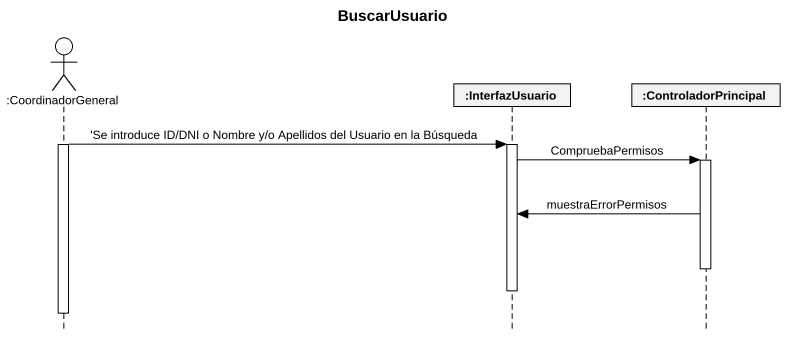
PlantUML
@startuml
title BuscarUsuario
hide footbox
actor ":CoordinadorGeneral" as CoordinadorGeneral
participant ":InterfazUsuario" as InterfazUsuario
participant ":ControladorPrincipal" as ControladorPrincipal

activate CoordinadorGeneral
CoordinadorGeneral -> InterfazUsuario : 'Se introduce ID/DNI o Nombre y/o Apellidos del Usuario en la Búsqueda
activate InterfazUsuario
InterfazUsuario -> ControladorPrincipal : CompruebaPermisos
activate ControladorPrincipal
ControladorPrincipal -> InterfazUsuario : muestraErrorPermisos
deactivate ControladorPrincipal
deactivate InterfazUsuario
deactivate CoordinadorGeneral
@enduml
